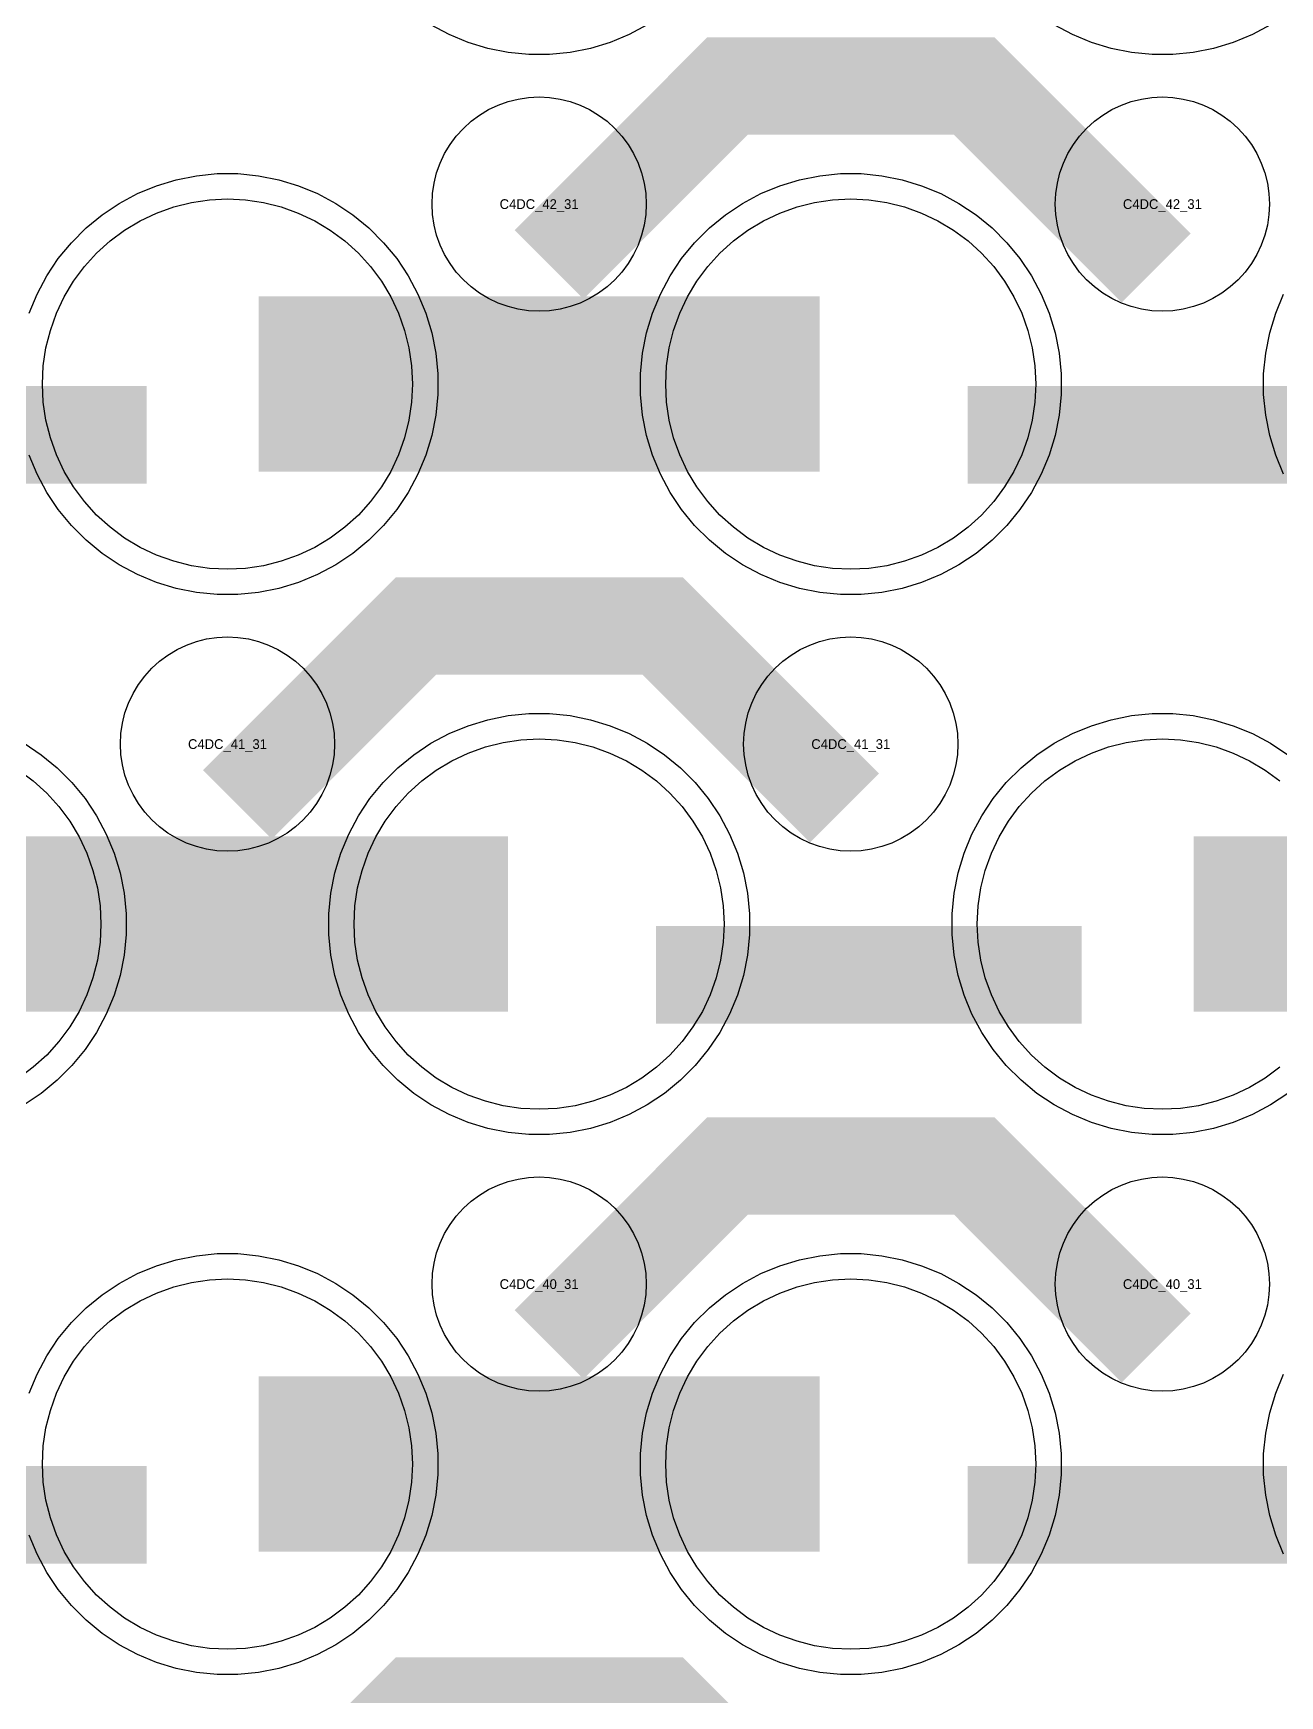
# Model space of a CAD drawing. Extents: x -11880 to 11880, y -14992 to 14992.
# Drawn here: x -2129.9 to -1809.9, y -9356.4 to -8929.8 of the extents above; entities that cross this region are included whole.
import ezdxf
from ezdxf.enums import TextEntityAlignment as Align

# ---------------------------------------------------------------- set-up
doc = ezdxf.new("R2010")
doc.units = 0
doc.header["$MEASUREMENT"] = 0
for name, color, linetype in [('GDS_775_DT_237', 138, 'CONTINUOUS'), ('RDL1_FS', 34, 'CONTINUOUS'), ('RDL_BS', 160, 'CONTINUOUS')]:
    doc.layers.add(name, color=color, linetype=linetype)

msp = doc.modelspace()

# ---------------------------------------------------------------- linework, layer by layer
at = {"layer": 'RDL1_FS'}
for points in [[(-2080, -9067.384), (-2084.657, -9067.155), (-2089.268, -9066.471), (-2093.791, -9065.339), (-2098.181, -9063.767), (-2102.395, -9061.775), (-2106.395, -9059.377), (-2110.14, -9056.599), (-2113.594, -9053.469), (-2116.724, -9050.015), (-2119.502, -9046.27), (-2121.9, -9042.27), (-2123.892, -9038.056), (-2125.464, -9033.666), (-2126.596, -9029.143), (-2127.28, -9024.532), (-2127.509, -9019.875), (-2127.28, -9015.218), (-2126.596, -9010.607), (-2125.464, -9006.084), (-2123.892, -9001.694), (-2121.9, -8997.48), (-2119.502, -8993.48), (-2116.724, -8989.735), (-2113.594, -8986.281), (-2110.14, -8983.151), (-2106.395, -8980.373), (-2102.395, -8977.975), (-2098.181, -8975.983), (-2093.791, -8974.411), (-2089.268, -8973.279), (-2084.657, -8972.595), (-2080, -8972.366), (-2075.343, -8972.595), (-2070.732, -8973.279), (-2066.209, -8974.411), (-2061.819, -8975.983), (-2057.605, -8977.975), (-2053.605, -8980.373), (-2049.86, -8983.151), (-2046.406, -8986.281), (-2043.276, -8989.735), (-2040.498, -8993.48), (-2038.1, -8997.48), (-2036.108, -9001.694), (-2034.536, -9006.084), (-2033.404, -9010.607), (-2032.72, -9015.218), (-2032.491, -9019.875), (-2032.72, -9024.532), (-2033.404, -9029.143), (-2034.536, -9033.666), (-2036.108, -9038.056), (-2038.1, -9042.27), (-2040.498, -9046.27), (-2043.276, -9050.015), (-2046.406, -9053.469), (-2049.86, -9056.599), (-2053.605, -9059.377), (-2057.605, -9061.775), (-2061.819, -9063.767), (-2066.209, -9065.339), (-2070.732, -9066.471), (-2075.343, -9067.155)], [(-1920, -9067.384), (-1924.657, -9067.155), (-1929.268, -9066.471), (-1933.791, -9065.339), (-1938.181, -9063.767), (-1942.395, -9061.775), (-1946.395, -9059.377), (-1950.14, -9056.599), (-1953.594, -9053.469), (-1956.724, -9050.015), (-1959.502, -9046.27), (-1961.9, -9042.27), (-1963.892, -9038.056), (-1965.464, -9033.666), (-1966.596, -9029.143), (-1967.28, -9024.532), (-1967.509, -9019.875), (-1967.28, -9015.218), (-1966.596, -9010.607), (-1965.464, -9006.084), (-1963.892, -9001.694), (-1961.9, -8997.48), (-1959.502, -8993.48), (-1956.724, -8989.735), (-1953.594, -8986.281), (-1950.14, -8983.151), (-1946.395, -8980.373), (-1942.395, -8977.975), (-1938.181, -8975.983), (-1933.791, -8974.411), (-1929.268, -8973.279), (-1924.657, -8972.595), (-1920, -8972.366), (-1915.343, -8972.595), (-1910.732, -8973.279), (-1906.209, -8974.411), (-1901.819, -8975.983), (-1897.605, -8977.975), (-1893.605, -8980.373), (-1889.86, -8983.151), (-1886.406, -8986.281), (-1883.276, -8989.735), (-1880.498, -8993.48), (-1878.1, -8997.48), (-1876.108, -9001.694), (-1874.536, -9006.084), (-1873.404, -9010.607), (-1872.72, -9015.218), (-1872.491, -9019.875), (-1872.72, -9024.532), (-1873.404, -9029.143), (-1874.536, -9033.666), (-1876.108, -9038.056), (-1878.1, -9042.27), (-1880.498, -9046.27), (-1883.276, -9050.015), (-1886.406, -9053.469), (-1889.86, -9056.599), (-1893.605, -9059.377), (-1897.605, -9061.775), (-1901.819, -9063.767), (-1906.209, -9065.339), (-1910.732, -9066.471), (-1915.343, -9067.155)], [(-2000, -9205.944), (-2004.657, -9205.715), (-2009.268, -9205.031), (-2013.791, -9203.899), (-2018.181, -9202.327), (-2022.395, -9200.335), (-2026.395, -9197.937), (-2030.14, -9195.159), (-2033.594, -9192.029), (-2036.724, -9188.575), (-2039.502, -9184.83), (-2041.9, -9180.83), (-2043.892, -9176.616), (-2045.464, -9172.226), (-2046.596, -9167.703), (-2047.28, -9163.092), (-2047.509, -9158.435), (-2047.28, -9153.778), (-2046.596, -9149.167), (-2045.464, -9144.644), (-2043.892, -9140.254), (-2041.9, -9136.04), (-2039.502, -9132.04), (-2036.724, -9128.295), (-2033.594, -9124.841), (-2030.14, -9121.711), (-2026.395, -9118.933), (-2022.395, -9116.535), (-2018.181, -9114.543), (-2013.791, -9112.971), (-2009.268, -9111.839), (-2004.657, -9111.155), (-2000, -9110.926), (-1995.343, -9111.155), (-1990.732, -9111.839), (-1986.209, -9112.971), (-1981.819, -9114.543), (-1977.605, -9116.535), (-1973.605, -9118.933), (-1969.86, -9121.711), (-1966.406, -9124.841), (-1963.276, -9128.295), (-1960.498, -9132.04), (-1958.1, -9136.04), (-1956.108, -9140.254), (-1954.536, -9144.644), (-1953.404, -9149.167), (-1952.72, -9153.778), (-1952.491, -9158.435), (-1952.72, -9163.092), (-1953.404, -9167.703), (-1954.536, -9172.226), (-1956.108, -9176.616), (-1958.1, -9180.83), (-1960.498, -9184.83), (-1963.276, -9188.575), (-1966.406, -9192.029), (-1969.86, -9195.159), (-1973.605, -9197.937), (-1977.605, -9200.335), (-1981.819, -9202.327), (-1986.209, -9203.899), (-1990.732, -9205.031), (-1995.343, -9205.715)]]:
    msp.add_lwpolyline(points, close=True, dxfattribs=at)
for points in [[(-2071.998, -9019.875, 45, 45, 0), (-1999.998, -9019.875, 45, 45, 0)], [(-1999.998, -9019.875, 45, 45, 0), (-1927.998, -9019.875, 45, 45, 0)], [(-2151.998, -9158.435, 45, 45, 0), (-2079.998, -9158.435, 45, 45, 0)], [(-2079.998, -9158.435, 45, 45, 0), (-2007.998, -9158.435, 45, 45, 0)], [(-1831.998, -9158.435, 45, 45, 0), (-1759.998, -9158.435, 45, 45, 0)]]:
    msp.add_lwpolyline(points, format="xyseb", dxfattribs=at)
for points in [[(-1809.86, -9195.159), (-1813.605, -9197.937), (-1817.605, -9200.335), (-1821.819, -9202.327), (-1826.209, -9203.899), (-1830.732, -9205.031), (-1835.343, -9205.715), (-1840, -9205.944), (-1844.657, -9205.715), (-1849.268, -9205.031), (-1853.791, -9203.899), (-1858.181, -9202.327), (-1862.395, -9200.335), (-1866.395, -9197.937), (-1870.14, -9195.159), (-1873.594, -9192.029), (-1876.724, -9188.575), (-1879.502, -9184.83), (-1881.9, -9180.83), (-1883.892, -9176.616), (-1885.464, -9172.226), (-1886.596, -9167.703), (-1887.28, -9163.092), (-1887.509, -9158.435), (-1887.28, -9153.778), (-1886.596, -9149.167), (-1885.464, -9144.644), (-1883.892, -9140.254), (-1881.9, -9136.04), (-1879.502, -9132.04), (-1876.724, -9128.295), (-1873.594, -9124.841), (-1870.14, -9121.711), (-1866.395, -9118.933), (-1862.395, -9116.535), (-1858.181, -9114.543), (-1853.791, -9112.971), (-1849.268, -9111.839), (-1844.657, -9111.155), (-1840, -9110.926), (-1835.343, -9111.155), (-1830.732, -9111.839), (-1826.209, -9112.971), (-1821.819, -9114.543), (-1817.605, -9116.535), (-1813.605, -9118.933), (-1809.86, -9121.711)], [(-2133.605, -9118.933), (-2129.86, -9121.711), (-2126.406, -9124.841), (-2123.276, -9128.295), (-2120.498, -9132.04), (-2118.1, -9136.04), (-2116.108, -9140.254), (-2114.536, -9144.644), (-2113.404, -9149.167), (-2112.72, -9153.778), (-2112.491, -9158.435), (-2112.72, -9163.092), (-2113.404, -9167.703), (-2114.536, -9172.226), (-2116.108, -9176.616), (-2118.1, -9180.83), (-2120.498, -9184.83), (-2123.276, -9188.575), (-2126.406, -9192.029), (-2129.86, -9195.159), (-2133.605, -9197.937)]]:
    msp.add_lwpolyline(points, dxfattribs=at)
at = {"layer": 'RDL1_FS', "color": 240, "true_color": 0xed1f24}
for points in [[(-2080, -9344.509), (-2084.657, -9344.28), (-2089.268, -9343.596), (-2093.791, -9342.464), (-2098.181, -9340.892), (-2102.395, -9338.9), (-2106.395, -9336.502), (-2110.14, -9333.724), (-2113.594, -9330.594), (-2116.724, -9327.14), (-2119.502, -9323.395), (-2121.9, -9319.395), (-2123.892, -9315.181), (-2125.464, -9310.791), (-2126.596, -9306.268), (-2127.28, -9301.657), (-2127.509, -9297), (-2127.28, -9292.343), (-2126.596, -9287.732), (-2125.464, -9283.209), (-2123.892, -9278.819), (-2121.9, -9274.605), (-2119.502, -9270.605), (-2116.724, -9266.86), (-2113.594, -9263.406), (-2110.14, -9260.276), (-2106.395, -9257.498), (-2102.395, -9255.1), (-2098.181, -9253.108), (-2093.791, -9251.536), (-2089.268, -9250.404), (-2084.657, -9249.72), (-2080, -9249.491), (-2075.343, -9249.72), (-2070.732, -9250.404), (-2066.209, -9251.536), (-2061.819, -9253.108), (-2057.605, -9255.1), (-2053.605, -9257.498), (-2049.86, -9260.276), (-2046.406, -9263.406), (-2043.276, -9266.86), (-2040.498, -9270.605), (-2038.1, -9274.605), (-2036.108, -9278.819), (-2034.536, -9283.209), (-2033.404, -9287.732), (-2032.72, -9292.343), (-2032.491, -9297), (-2032.72, -9301.657), (-2033.404, -9306.268), (-2034.536, -9310.791), (-2036.108, -9315.181), (-2038.1, -9319.395), (-2040.498, -9323.395), (-2043.276, -9327.14), (-2046.406, -9330.594), (-2049.86, -9333.724), (-2053.605, -9336.502), (-2057.605, -9338.9), (-2061.819, -9340.892), (-2066.209, -9342.464), (-2070.732, -9343.596), (-2075.343, -9344.28)], [(-1920, -9344.509), (-1924.657, -9344.28), (-1929.268, -9343.596), (-1933.791, -9342.464), (-1938.181, -9340.892), (-1942.395, -9338.9), (-1946.395, -9336.502), (-1950.14, -9333.724), (-1953.594, -9330.594), (-1956.724, -9327.14), (-1959.502, -9323.395), (-1961.9, -9319.395), (-1963.892, -9315.181), (-1965.464, -9310.791), (-1966.596, -9306.268), (-1967.28, -9301.657), (-1967.509, -9297), (-1967.28, -9292.343), (-1966.596, -9287.732), (-1965.464, -9283.209), (-1963.892, -9278.819), (-1961.9, -9274.605), (-1959.502, -9270.605), (-1956.724, -9266.86), (-1953.594, -9263.406), (-1950.14, -9260.276), (-1946.395, -9257.498), (-1942.395, -9255.1), (-1938.181, -9253.108), (-1933.791, -9251.536), (-1929.268, -9250.404), (-1924.657, -9249.72), (-1920, -9249.491), (-1915.343, -9249.72), (-1910.732, -9250.404), (-1906.209, -9251.536), (-1901.819, -9253.108), (-1897.605, -9255.1), (-1893.605, -9257.498), (-1889.86, -9260.276), (-1886.406, -9263.406), (-1883.276, -9266.86), (-1880.498, -9270.605), (-1878.1, -9274.605), (-1876.108, -9278.819), (-1874.536, -9283.209), (-1873.404, -9287.732), (-1872.72, -9292.343), (-1872.491, -9297), (-1872.72, -9301.657), (-1873.404, -9306.268), (-1874.536, -9310.791), (-1876.108, -9315.181), (-1878.1, -9319.395), (-1880.498, -9323.395), (-1883.276, -9327.14), (-1886.406, -9330.594), (-1889.86, -9333.724), (-1893.605, -9336.502), (-1897.605, -9338.9), (-1901.819, -9340.892), (-1906.209, -9342.464), (-1910.732, -9343.596), (-1915.343, -9344.28)]]:
    msp.add_lwpolyline(points, close=True, dxfattribs=at)
for points in [[(-2071.998, -9297, 45, 45, 0), (-1999.998, -9297, 45, 45, 0)], [(-1999.998, -9297, 45, 45, 0), (-1927.998, -9297, 45, 45, 0)]]:
    msp.add_lwpolyline(points, format="xyseb", dxfattribs=at)
at = {"layer": 'RDL_BS'}
for points in [[(-1972.223, -8927.693), (-1976.885, -8930.185), (-1981.795, -8932.216), (-1986.835, -8933.747), (-1992.062, -8934.793), (-1997.356, -8935.31), (-2002.644, -8935.31), (-2007.938, -8934.793), (-2013.165, -8933.747), (-2018.205, -8932.216), (-2023.115, -8930.185), (-2027.777, -8927.693)], [(-1812.223, -8927.693), (-1816.885, -8930.185), (-1821.795, -8932.216), (-1826.835, -8933.747), (-1832.062, -8934.793), (-1837.356, -8935.31), (-1842.644, -8935.31), (-1847.938, -8934.793), (-1853.165, -8933.747), (-1858.205, -8932.216), (-1863.115, -8930.185), (-1867.777, -8927.693)], [(-2130.906, -9001.67), (-2128.875, -8996.76), (-2126.383, -8992.098), (-2123.436, -8987.684), (-2120.074, -8983.583), (-2116.292, -8979.801), (-2112.191, -8976.439), (-2107.777, -8973.492), (-2103.115, -8971), (-2098.205, -8968.969), (-2093.165, -8967.438), (-2087.938, -8966.392), (-2082.644, -8965.875), (-2077.356, -8965.875), (-2072.062, -8966.392), (-2066.835, -8967.438), (-2061.795, -8968.969), (-2056.885, -8971), (-2052.223, -8973.492), (-2047.809, -8976.439), (-2043.708, -8979.801), (-2039.926, -8983.583), (-2036.564, -8987.684), (-2033.617, -8992.098), (-2031.125, -8996.76), (-2029.094, -9001.67), (-2027.563, -9006.71), (-2026.517, -9011.937), (-2026, -9017.231), (-2026, -9022.519), (-2026.517, -9027.813), (-2027.563, -9033.04), (-2029.094, -9038.08), (-2031.125, -9042.99), (-2033.617, -9047.652), (-2036.564, -9052.066), (-2039.926, -9056.167), (-2043.708, -9059.949), (-2047.809, -9063.311), (-2052.223, -9066.258), (-2056.885, -9068.75), (-2061.795, -9070.781), (-2066.835, -9072.312), (-2072.062, -9073.358), (-2077.356, -9073.875), (-2082.644, -9073.875), (-2087.938, -9073.358), (-2093.165, -9072.312), (-2098.205, -9070.781), (-2103.115, -9068.75), (-2107.777, -9066.258), (-2112.191, -9063.311), (-2116.292, -9059.949), (-2120.074, -9056.167), (-2123.436, -9052.066), (-2126.383, -9047.652), (-2128.875, -9042.99), (-2130.906, -9038.08)], [(-1808.875, -9042.99), (-1810.906, -9038.08), (-1812.437, -9033.04), (-1813.483, -9027.813), (-1814, -9022.519), (-1814, -9017.231), (-1813.483, -9011.937), (-1812.437, -9006.71), (-1810.906, -9001.67), (-1808.875, -8996.76)], [(-1807.809, -9201.871), (-1812.223, -9204.818), (-1816.885, -9207.31), (-1821.795, -9209.341), (-1826.835, -9210.872), (-1832.062, -9211.918), (-1837.356, -9212.435), (-1842.644, -9212.435), (-1847.938, -9211.918), (-1853.165, -9210.872), (-1858.205, -9209.341), (-1863.115, -9207.31), (-1867.777, -9204.818), (-1872.191, -9201.871), (-1876.292, -9198.509), (-1880.074, -9194.727), (-1883.436, -9190.626), (-1886.383, -9186.212), (-1888.875, -9181.55), (-1890.906, -9176.64), (-1892.437, -9171.6), (-1893.483, -9166.373), (-1894, -9161.079), (-1894, -9155.791), (-1893.483, -9150.497), (-1892.437, -9145.27), (-1890.906, -9140.23), (-1888.875, -9135.32), (-1886.383, -9130.658), (-1883.436, -9126.244), (-1880.074, -9122.143), (-1876.292, -9118.361), (-1872.191, -9114.999), (-1867.777, -9112.052), (-1863.115, -9109.56), (-1858.205, -9107.529), (-1853.165, -9105.998), (-1847.938, -9104.952), (-1842.644, -9104.435), (-1837.356, -9104.435), (-1832.062, -9104.952), (-1826.835, -9105.998), (-1821.795, -9107.529), (-1816.885, -9109.56), (-1812.223, -9112.052), (-1807.809, -9114.999)], [(-2132.223, -9112.052), (-2127.809, -9114.999), (-2123.708, -9118.361), (-2119.926, -9122.143), (-2116.564, -9126.244), (-2113.617, -9130.658), (-2111.125, -9135.32), (-2109.094, -9140.23), (-2107.563, -9145.27), (-2106.517, -9150.497), (-2106, -9155.791), (-2106, -9161.079), (-2106.517, -9166.373), (-2107.563, -9171.6), (-2109.094, -9176.64), (-2111.125, -9181.55), (-2113.617, -9186.212), (-2116.564, -9190.626), (-2119.926, -9194.727), (-2123.708, -9198.509), (-2127.809, -9201.871), (-2132.223, -9204.818)]]:
    msp.add_lwpolyline(points, dxfattribs=at)
for points in [[(-1997.438, -8989.189, 25, 25, 0), (-1951.623, -8943.374, 25, 25, 0), (-1918.07, -8943.374, 25, 25, 0)], [(-1841.599, -8990.088, 25, 25, 0), (-1888.313, -8943.374, 25, 25, 0), (-1918.071, -8943.374, 25, 25, 0)], [(-2209.984, -9032.888, 25, 25, 0), (-2100.719, -9032.888, 25, 25, 0)], [(-1889.984, -9032.888, 25, 25, 0), (-1780.719, -9032.888, 25, 25, 0)], [(-2077.438, -9127.749, 25, 25, 0), (-2031.623, -9081.934, 25, 25, 0), (-1998.07, -9081.934, 25, 25, 0)], [(-1921.599, -9128.648, 25, 25, 0), (-1968.313, -9081.934, 25, 25, 0), (-1998.071, -9081.934, 25, 25, 0)], [(-1969.984, -9171.448, 25, 25, 0), (-1860.719, -9171.448, 25, 25, 0)], [(-1997.438, -9266.314, 25, 25, 0), (-1951.623, -9220.499, 25, 25, 0), (-1918.07, -9220.499, 25, 25, 0)], [(-1841.599, -9267.213, 25, 25, 0), (-1888.313, -9220.499, 25, 25, 0), (-1918.071, -9220.499, 25, 25, 0)], [(-2077.438, -9404.879, 25, 25, 0), (-2031.623, -9359.064, 25, 25, 0), (-1998.07, -9359.064, 25, 25, 0)], [(-1921.599, -9405.778, 25, 25, 0), (-1968.313, -9359.064, 25, 25, 0), (-1998.071, -9359.064, 25, 25, 0)]]:
    msp.add_lwpolyline(points, format="xyseb", dxfattribs=at)
for points in [[(-2000, -9001.181), (-2002.693, -9001.049), (-2005.365, -9000.653), (-2007.984, -8999.996), (-2010.519, -8999.089), (-2012.956, -8997.937), (-2015.28, -8996.544), (-2017.443, -8994.941), (-2019.442, -8993.129), (-2021.254, -8991.13), (-2022.857, -8988.967), (-2024.25, -8986.643), (-2025.402, -8984.206), (-2026.309, -8981.671), (-2026.966, -8979.052), (-2027.362, -8976.38), (-2027.494, -8973.687), (-2027.362, -8970.994), (-2026.966, -8968.322), (-2026.309, -8965.703), (-2025.402, -8963.168), (-2024.25, -8960.731), (-2022.857, -8958.407), (-2021.254, -8956.244), (-2019.442, -8954.245), (-2017.443, -8952.433), (-2015.28, -8950.83), (-2012.956, -8949.437), (-2010.519, -8948.285), (-2007.984, -8947.378), (-2005.365, -8946.721), (-2002.693, -8946.325), (-2000, -8946.193), (-1997.307, -8946.325), (-1994.635, -8946.721), (-1992.016, -8947.378), (-1989.481, -8948.285), (-1987.044, -8949.437), (-1984.72, -8950.83), (-1982.557, -8952.433), (-1980.558, -8954.245), (-1978.746, -8956.244), (-1977.143, -8958.407), (-1975.75, -8960.731), (-1974.598, -8963.168), (-1973.691, -8965.703), (-1973.034, -8968.322), (-1972.638, -8970.994), (-1972.506, -8973.687), (-1972.638, -8976.38), (-1973.034, -8979.052), (-1973.691, -8981.671), (-1974.598, -8984.206), (-1975.75, -8986.643), (-1977.143, -8988.967), (-1978.746, -8991.13), (-1980.558, -8993.129), (-1982.557, -8994.941), (-1984.72, -8996.544), (-1987.044, -8997.937), (-1989.481, -8999.089), (-1992.016, -8999.996), (-1994.635, -9000.653), (-1997.307, -9001.049)], [(-1840, -9001.181), (-1842.693, -9001.049), (-1845.365, -9000.653), (-1847.984, -8999.996), (-1850.519, -8999.089), (-1852.956, -8997.937), (-1855.28, -8996.544), (-1857.443, -8994.941), (-1859.442, -8993.129), (-1861.254, -8991.13), (-1862.857, -8988.967), (-1864.25, -8986.643), (-1865.402, -8984.206), (-1866.309, -8981.671), (-1866.966, -8979.052), (-1867.362, -8976.38), (-1867.494, -8973.687), (-1867.362, -8970.994), (-1866.966, -8968.322), (-1866.309, -8965.703), (-1865.402, -8963.168), (-1864.25, -8960.731), (-1862.857, -8958.407), (-1861.254, -8956.244), (-1859.442, -8954.245), (-1857.443, -8952.433), (-1855.28, -8950.83), (-1852.956, -8949.437), (-1850.519, -8948.285), (-1847.984, -8947.378), (-1845.365, -8946.721), (-1842.693, -8946.325), (-1840, -8946.193), (-1837.307, -8946.325), (-1834.635, -8946.721), (-1832.016, -8947.378), (-1829.481, -8948.285), (-1827.044, -8949.437), (-1824.72, -8950.83), (-1822.557, -8952.433), (-1820.558, -8954.245), (-1818.746, -8956.244), (-1817.143, -8958.407), (-1815.75, -8960.731), (-1814.598, -8963.168), (-1813.691, -8965.703), (-1813.034, -8968.322), (-1812.638, -8970.994), (-1812.506, -8973.687), (-1812.638, -8976.38), (-1813.034, -8979.052), (-1813.691, -8981.671), (-1814.598, -8984.206), (-1815.75, -8986.643), (-1817.143, -8988.967), (-1818.746, -8991.13), (-1820.558, -8993.129), (-1822.557, -8994.941), (-1824.72, -8996.544), (-1827.044, -8997.937), (-1829.481, -8999.089), (-1832.016, -8999.996), (-1834.635, -9000.653), (-1837.307, -9001.049)], [(-1922.644, -9073.875), (-1927.938, -9073.358), (-1933.165, -9072.312), (-1938.205, -9070.781), (-1943.115, -9068.75), (-1947.777, -9066.258), (-1952.191, -9063.311), (-1956.292, -9059.949), (-1960.074, -9056.167), (-1963.436, -9052.066), (-1966.383, -9047.652), (-1968.875, -9042.99), (-1970.906, -9038.08), (-1972.437, -9033.04), (-1973.483, -9027.813), (-1974, -9022.519), (-1974, -9017.231), (-1973.483, -9011.937), (-1972.437, -9006.71), (-1970.906, -9001.67), (-1968.875, -8996.76), (-1966.383, -8992.098), (-1963.436, -8987.684), (-1960.074, -8983.583), (-1956.292, -8979.801), (-1952.191, -8976.439), (-1947.777, -8973.492), (-1943.115, -8971), (-1938.205, -8968.969), (-1933.165, -8967.438), (-1927.938, -8966.392), (-1922.644, -8965.875), (-1917.356, -8965.875), (-1912.062, -8966.392), (-1906.835, -8967.438), (-1901.795, -8968.969), (-1896.885, -8971), (-1892.223, -8973.492), (-1887.809, -8976.439), (-1883.708, -8979.801), (-1879.926, -8983.583), (-1876.564, -8987.684), (-1873.617, -8992.098), (-1871.125, -8996.76), (-1869.094, -9001.67), (-1867.563, -9006.71), (-1866.517, -9011.937), (-1866, -9017.231), (-1866, -9022.519), (-1866.517, -9027.813), (-1867.563, -9033.04), (-1869.094, -9038.08), (-1871.125, -9042.99), (-1873.617, -9047.652), (-1876.564, -9052.066), (-1879.926, -9056.167), (-1883.708, -9059.949), (-1887.809, -9063.311), (-1892.223, -9066.258), (-1896.885, -9068.75), (-1901.795, -9070.781), (-1906.835, -9072.312), (-1912.062, -9073.358), (-1917.356, -9073.875)], [(-2080, -9139.741), (-2082.693, -9139.609), (-2085.365, -9139.213), (-2087.984, -9138.556), (-2090.519, -9137.649), (-2092.956, -9136.497), (-2095.28, -9135.104), (-2097.443, -9133.501), (-2099.442, -9131.689), (-2101.254, -9129.69), (-2102.857, -9127.527), (-2104.25, -9125.203), (-2105.402, -9122.766), (-2106.309, -9120.231), (-2106.966, -9117.612), (-2107.362, -9114.94), (-2107.494, -9112.247), (-2107.362, -9109.554), (-2106.966, -9106.882), (-2106.309, -9104.263), (-2105.402, -9101.728), (-2104.25, -9099.291), (-2102.857, -9096.967), (-2101.254, -9094.804), (-2099.442, -9092.805), (-2097.443, -9090.993), (-2095.28, -9089.39), (-2092.956, -9087.997), (-2090.519, -9086.845), (-2087.984, -9085.938), (-2085.365, -9085.281), (-2082.693, -9084.885), (-2080, -9084.753), (-2077.307, -9084.885), (-2074.635, -9085.281), (-2072.016, -9085.938), (-2069.481, -9086.845), (-2067.044, -9087.997), (-2064.72, -9089.39), (-2062.557, -9090.993), (-2060.558, -9092.805), (-2058.746, -9094.804), (-2057.143, -9096.967), (-2055.75, -9099.291), (-2054.598, -9101.728), (-2053.691, -9104.263), (-2053.034, -9106.882), (-2052.638, -9109.554), (-2052.506, -9112.247), (-2052.638, -9114.94), (-2053.034, -9117.612), (-2053.691, -9120.231), (-2054.598, -9122.766), (-2055.75, -9125.203), (-2057.143, -9127.527), (-2058.746, -9129.69), (-2060.558, -9131.689), (-2062.557, -9133.501), (-2064.72, -9135.104), (-2067.044, -9136.497), (-2069.481, -9137.649), (-2072.016, -9138.556), (-2074.635, -9139.213), (-2077.307, -9139.609)], [(-1920, -9139.741), (-1922.693, -9139.609), (-1925.365, -9139.213), (-1927.984, -9138.556), (-1930.519, -9137.649), (-1932.956, -9136.497), (-1935.28, -9135.104), (-1937.443, -9133.501), (-1939.442, -9131.689), (-1941.254, -9129.69), (-1942.857, -9127.527), (-1944.25, -9125.203), (-1945.402, -9122.766), (-1946.309, -9120.231), (-1946.966, -9117.612), (-1947.362, -9114.94), (-1947.494, -9112.247), (-1947.362, -9109.554), (-1946.966, -9106.882), (-1946.309, -9104.263), (-1945.402, -9101.728), (-1944.25, -9099.291), (-1942.857, -9096.967), (-1941.254, -9094.804), (-1939.442, -9092.805), (-1937.443, -9090.993), (-1935.28, -9089.39), (-1932.956, -9087.997), (-1930.519, -9086.845), (-1927.984, -9085.938), (-1925.365, -9085.281), (-1922.693, -9084.885), (-1920, -9084.753), (-1917.307, -9084.885), (-1914.635, -9085.281), (-1912.016, -9085.938), (-1909.481, -9086.845), (-1907.044, -9087.997), (-1904.72, -9089.39), (-1902.557, -9090.993), (-1900.558, -9092.805), (-1898.746, -9094.804), (-1897.143, -9096.967), (-1895.75, -9099.291), (-1894.598, -9101.728), (-1893.691, -9104.263), (-1893.034, -9106.882), (-1892.638, -9109.554), (-1892.506, -9112.247), (-1892.638, -9114.94), (-1893.034, -9117.612), (-1893.691, -9120.231), (-1894.598, -9122.766), (-1895.75, -9125.203), (-1897.143, -9127.527), (-1898.746, -9129.69), (-1900.558, -9131.689), (-1902.557, -9133.501), (-1904.72, -9135.104), (-1907.044, -9136.497), (-1909.481, -9137.649), (-1912.016, -9138.556), (-1914.635, -9139.213), (-1917.307, -9139.609)], [(-2002.644, -9212.435), (-2007.938, -9211.918), (-2013.165, -9210.872), (-2018.205, -9209.341), (-2023.115, -9207.31), (-2027.777, -9204.818), (-2032.191, -9201.871), (-2036.292, -9198.509), (-2040.074, -9194.727), (-2043.436, -9190.626), (-2046.383, -9186.212), (-2048.875, -9181.55), (-2050.906, -9176.64), (-2052.437, -9171.6), (-2053.483, -9166.373), (-2054, -9161.079), (-2054, -9155.791), (-2053.483, -9150.497), (-2052.437, -9145.27), (-2050.906, -9140.23), (-2048.875, -9135.32), (-2046.383, -9130.658), (-2043.436, -9126.244), (-2040.074, -9122.143), (-2036.292, -9118.361), (-2032.191, -9114.999), (-2027.777, -9112.052), (-2023.115, -9109.56), (-2018.205, -9107.529), (-2013.165, -9105.998), (-2007.938, -9104.952), (-2002.644, -9104.435), (-1997.356, -9104.435), (-1992.062, -9104.952), (-1986.835, -9105.998), (-1981.795, -9107.529), (-1976.885, -9109.56), (-1972.223, -9112.052), (-1967.809, -9114.999), (-1963.708, -9118.361), (-1959.926, -9122.143), (-1956.564, -9126.244), (-1953.617, -9130.658), (-1951.125, -9135.32), (-1949.094, -9140.23), (-1947.563, -9145.27), (-1946.517, -9150.497), (-1946, -9155.791), (-1946, -9161.079), (-1946.517, -9166.373), (-1947.563, -9171.6), (-1949.094, -9176.64), (-1951.125, -9181.55), (-1953.617, -9186.212), (-1956.564, -9190.626), (-1959.926, -9194.727), (-1963.708, -9198.509), (-1967.809, -9201.871), (-1972.223, -9204.818), (-1976.885, -9207.31), (-1981.795, -9209.341), (-1986.835, -9210.872), (-1992.062, -9211.918), (-1997.356, -9212.435)], [(-2000, -9278.306), (-2002.693, -9278.174), (-2005.365, -9277.778), (-2007.984, -9277.121), (-2010.519, -9276.214), (-2012.956, -9275.062), (-2015.28, -9273.669), (-2017.443, -9272.066), (-2019.442, -9270.254), (-2021.254, -9268.255), (-2022.857, -9266.092), (-2024.25, -9263.768), (-2025.402, -9261.331), (-2026.309, -9258.796), (-2026.966, -9256.177), (-2027.362, -9253.505), (-2027.494, -9250.812), (-2027.362, -9248.119), (-2026.966, -9245.447), (-2026.309, -9242.828), (-2025.402, -9240.293), (-2024.25, -9237.856), (-2022.857, -9235.532), (-2021.254, -9233.369), (-2019.442, -9231.37), (-2017.443, -9229.558), (-2015.28, -9227.955), (-2012.956, -9226.562), (-2010.519, -9225.41), (-2007.984, -9224.503), (-2005.365, -9223.846), (-2002.693, -9223.45), (-2000, -9223.318), (-1997.307, -9223.45), (-1994.635, -9223.846), (-1992.016, -9224.503), (-1989.481, -9225.41), (-1987.044, -9226.562), (-1984.72, -9227.955), (-1982.557, -9229.558), (-1980.558, -9231.37), (-1978.746, -9233.369), (-1977.143, -9235.532), (-1975.75, -9237.856), (-1974.598, -9240.293), (-1973.691, -9242.828), (-1973.034, -9245.447), (-1972.638, -9248.119), (-1972.506, -9250.812), (-1972.638, -9253.505), (-1973.034, -9256.177), (-1973.691, -9258.796), (-1974.598, -9261.331), (-1975.75, -9263.768), (-1977.143, -9266.092), (-1978.746, -9268.255), (-1980.558, -9270.254), (-1982.557, -9272.066), (-1984.72, -9273.669), (-1987.044, -9275.062), (-1989.481, -9276.214), (-1992.016, -9277.121), (-1994.635, -9277.778), (-1997.307, -9278.174)], [(-1840, -9278.306), (-1842.693, -9278.174), (-1845.365, -9277.778), (-1847.984, -9277.121), (-1850.519, -9276.214), (-1852.956, -9275.062), (-1855.28, -9273.669), (-1857.443, -9272.066), (-1859.442, -9270.254), (-1861.254, -9268.255), (-1862.857, -9266.092), (-1864.25, -9263.768), (-1865.402, -9261.331), (-1866.309, -9258.796), (-1866.966, -9256.177), (-1867.362, -9253.505), (-1867.494, -9250.812), (-1867.362, -9248.119), (-1866.966, -9245.447), (-1866.309, -9242.828), (-1865.402, -9240.293), (-1864.25, -9237.856), (-1862.857, -9235.532), (-1861.254, -9233.369), (-1859.442, -9231.37), (-1857.443, -9229.558), (-1855.28, -9227.955), (-1852.956, -9226.562), (-1850.519, -9225.41), (-1847.984, -9224.503), (-1845.365, -9223.846), (-1842.693, -9223.45), (-1840, -9223.318), (-1837.307, -9223.45), (-1834.635, -9223.846), (-1832.016, -9224.503), (-1829.481, -9225.41), (-1827.044, -9226.562), (-1824.72, -9227.955), (-1822.557, -9229.558), (-1820.558, -9231.37), (-1818.746, -9233.369), (-1817.143, -9235.532), (-1815.75, -9237.856), (-1814.598, -9240.293), (-1813.691, -9242.828), (-1813.034, -9245.447), (-1812.638, -9248.119), (-1812.506, -9250.812), (-1812.638, -9253.505), (-1813.034, -9256.177), (-1813.691, -9258.796), (-1814.598, -9261.331), (-1815.75, -9263.768), (-1817.143, -9266.092), (-1818.746, -9268.255), (-1820.558, -9270.254), (-1822.557, -9272.066), (-1824.72, -9273.669), (-1827.044, -9275.062), (-1829.481, -9276.214), (-1832.016, -9277.121), (-1834.635, -9277.778), (-1837.307, -9278.174)]]:
    msp.add_lwpolyline(points, close=True, dxfattribs=at)
at = {"layer": 'RDL_BS', "color": 240, "true_color": 0xed1f24}
for points in [[(-2130.906, -9278.795), (-2128.875, -9273.885), (-2126.383, -9269.223), (-2123.436, -9264.809), (-2120.074, -9260.708), (-2116.292, -9256.926), (-2112.191, -9253.564), (-2107.777, -9250.617), (-2103.115, -9248.125), (-2098.205, -9246.094), (-2093.165, -9244.563), (-2087.938, -9243.517), (-2082.644, -9243), (-2077.356, -9243), (-2072.062, -9243.517), (-2066.835, -9244.563), (-2061.795, -9246.094), (-2056.885, -9248.125), (-2052.223, -9250.617), (-2047.809, -9253.564), (-2043.708, -9256.926), (-2039.926, -9260.708), (-2036.564, -9264.809), (-2033.617, -9269.223), (-2031.125, -9273.885), (-2029.094, -9278.795), (-2027.563, -9283.835), (-2026.517, -9289.062), (-2026, -9294.356), (-2026, -9299.644), (-2026.517, -9304.938), (-2027.563, -9310.165), (-2029.094, -9315.205), (-2031.125, -9320.115), (-2033.617, -9324.777), (-2036.564, -9329.191), (-2039.926, -9333.292), (-2043.708, -9337.074), (-2047.809, -9340.436), (-2052.223, -9343.383), (-2056.885, -9345.875), (-2061.795, -9347.906), (-2066.835, -9349.437), (-2072.062, -9350.483), (-2077.356, -9351), (-2082.644, -9351), (-2087.938, -9350.483), (-2093.165, -9349.437), (-2098.205, -9347.906), (-2103.115, -9345.875), (-2107.777, -9343.383), (-2112.191, -9340.436), (-2116.292, -9337.074), (-2120.074, -9333.292), (-2123.436, -9329.191), (-2126.383, -9324.777), (-2128.875, -9320.115), (-2130.906, -9315.205)], [(-1808.875, -9320.115), (-1810.906, -9315.205), (-1812.437, -9310.165), (-1813.483, -9304.938), (-1814, -9299.644), (-1814, -9294.356), (-1813.483, -9289.062), (-1812.437, -9283.835), (-1810.906, -9278.795), (-1808.875, -9273.885)]]:
    msp.add_lwpolyline(points, dxfattribs=at)
msp.add_lwpolyline([(-1922.644, -9351), (-1927.938, -9350.483), (-1933.165, -9349.437), (-1938.205, -9347.906), (-1943.115, -9345.875), (-1947.777, -9343.383), (-1952.191, -9340.436), (-1956.292, -9337.074), (-1960.074, -9333.292), (-1963.436, -9329.191), (-1966.383, -9324.777), (-1968.875, -9320.115), (-1970.906, -9315.205), (-1972.437, -9310.165), (-1973.483, -9304.938), (-1974, -9299.644), (-1974, -9294.356), (-1973.483, -9289.062), (-1972.437, -9283.835), (-1970.906, -9278.795), (-1968.875, -9273.885), (-1966.383, -9269.223), (-1963.436, -9264.809), (-1960.074, -9260.708), (-1956.292, -9256.926), (-1952.191, -9253.564), (-1947.777, -9250.617), (-1943.115, -9248.125), (-1938.205, -9246.094), (-1933.165, -9244.563), (-1927.938, -9243.517), (-1922.644, -9243), (-1917.356, -9243), (-1912.062, -9243.517), (-1906.835, -9244.563), (-1901.795, -9246.094), (-1896.885, -9248.125), (-1892.223, -9250.617), (-1887.809, -9253.564), (-1883.708, -9256.926), (-1879.926, -9260.708), (-1876.564, -9264.809), (-1873.617, -9269.223), (-1871.125, -9273.885), (-1869.094, -9278.795), (-1867.563, -9283.835), (-1866.517, -9289.062), (-1866, -9294.356), (-1866, -9299.644), (-1866.517, -9304.938), (-1867.563, -9310.165), (-1869.094, -9315.205), (-1871.125, -9320.115), (-1873.617, -9324.777), (-1876.564, -9329.191), (-1879.926, -9333.292), (-1883.708, -9337.074), (-1887.809, -9340.436), (-1892.223, -9343.383), (-1896.885, -9345.875), (-1901.795, -9347.906), (-1906.835, -9349.437), (-1912.062, -9350.483), (-1917.356, -9351)], close=True, dxfattribs=at)
for points in [[(-2209.984, -9310.013, 25, 25, 0), (-2100.719, -9310.013, 25, 25, 0)], [(-1889.984, -9310.013, 25, 25, 0), (-1780.719, -9310.013, 25, 25, 0)]]:
    msp.add_lwpolyline(points, format="xyseb", dxfattribs=at)

# ---------------------------------------------------------------- texts
at = {"layer": 'GDS_775_DT_237'}
for s, p in [('C4DC_42_31', (-2000, -8973.687)), ('C4DC_42_31', (-2000, -8973.687)), ('C4DC_42_31', (-1840, -8973.687)), ('C4DC_42_31', (-1840, -8973.687)), ('C4DC_41_31', (-2080, -9112.247)), ('C4DC_41_31', (-2080, -9112.247)), ('C4DC_41_31', (-1920, -9112.247)), ('C4DC_41_31', (-1920, -9112.247)), ('C4DC_40_31', (-2000, -9250.812)), ('C4DC_40_31', (-2000, -9250.812)), ('C4DC_40_31', (-1840, -9250.812)), ('C4DC_40_31', (-1840, -9250.812))]:
    msp.add_text(s, height=2.5, dxfattribs=at).set_placement(p, align=Align.MIDDLE_CENTER)

doc.saveas('drawing.dxf')
